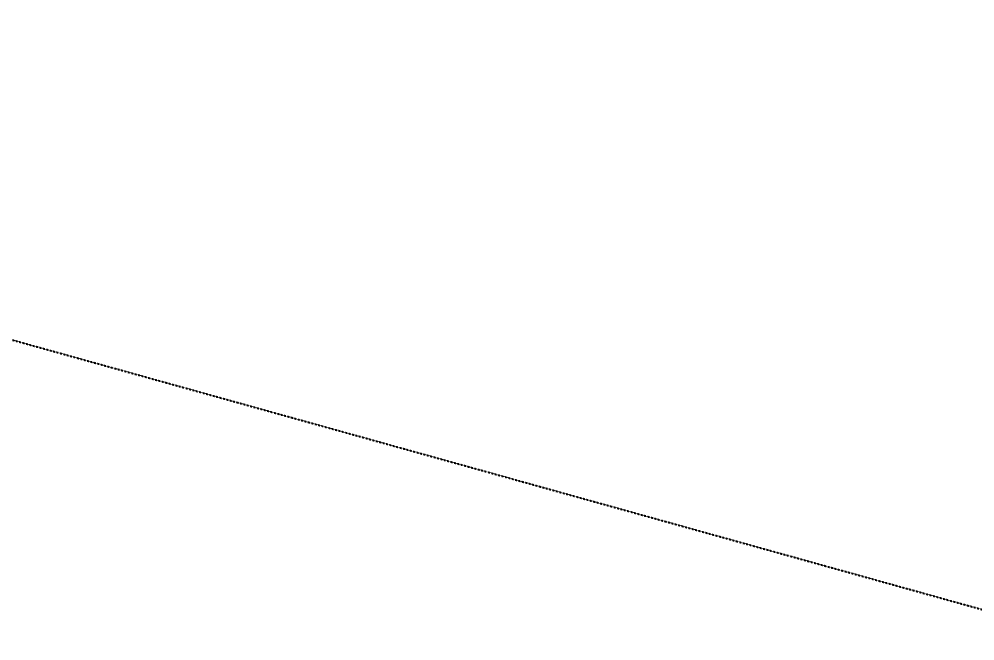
# Model space of a CAD drawing. Header units: millimetres. Extents: x 306 to 836129804, y -168137 to 818603917.
# Drawn here: x 834533861 to 834536125, y 818173770 to 818175243 of the extents above; entities that cross this region are included whole.
import ezdxf
from ezdxf.xclip import XClip

# ---------------------------------------------------------------- set-up
doc = ezdxf.new("R2010")
doc.units = ezdxf.units.MM
doc.header["$LTSCALE"] = 3
doc.header["$XCLIPFRAME"] = 0
for name, pattern in [('CENTER', [2, 1.25, -0.25, 0.25, -0.25]), ('DASHED', [0.75, 0.5, -0.25]), ('DGN Style 2', [1.94727e-06, 0, -1.94727e-06])]:
    doc.linetypes.add(name, pattern=pattern)
doc.layers.get('Defpoints').update_dxf_attribs({"color": 32})
for name, color, linetype in [('00_Xref', 7, 'Continuous'), ('22INWA-a', 6, 'CENTER'), ('_ANCILIARY HATCH', 1, 'Continuous'), ('_PARCEL BOUNDARY', 10, 'DASHED'), ('AR-ROAD_AR_BS_MI_', 251, 'Continuous')]:
    doc.layers.add(name, color=color, linetype=linetype)
doc.styles.add('Style-Arial', font='arial.ttf', dxfattribs={"width": 0.8})

# ---------------------------------------------------------------- blocks, each defined once
blk = doc.blocks.new('x-baseplan')
at = {"layer": 'AR-ROAD_AR_BS_MI_', "color": 8, "linetype": 'DGN Style 2', "flags": 128}
blk.add_lwpolyline([(834532.4903, 818174.8599), (834545.2924, 818171.3004), (834553.3968, 818169.4644)], dxfattribs=at)
blk = doc.blocks.new('PB1')
at = {"layer": '_PARCEL BOUNDARY', "ltscale": 5, "const_width": 382.5, "flags": 128}
blk.add_lwpolyline([(834493654, 817517222.1), (834495220, 817517337.4), (834492444, 817557035.4), (834498761, 817565962.4, 0.103945), (834533697, 817549820.4, 0.028149), (834560518, 817544745.4), (834570883, 817541589.4, 0.012181), (834580152, 817539059.4, 0.011817), (834589680, 817538655.4, 0.018959), (834627610, 817539489.4), (834630540, 817540418.4), (834634554, 817540697.4), (834637584, 817540183.4, 0.004979), (834647569, 817541071.4), (834660846, 817542394.4, -0.02316), (834692882.2, 817544092.4), (834848633, 817545126.4), (834853232, 817545226.4), (834857282, 817545692.4), (834861211, 817546780.4, 0.088944), (834868247, 817552295.4, 0.091283), (834872755, 817559703.4, 0.061858), (834874097, 817565165.4), (834880689, 817565564.4), (834904743, 817565941.4, 0.077341), (834909188.7, 817557307.1, 0.267473), (834920028.2, 817552489.5, 0.036377), (834937243.2, 817555572.4, 0.249423), (834949395, 817566641.4), (834966122, 817566903.4), (835091811, 817574777.4), (835119690, 817576586.4), (835121800, 817571864.4, 0.073697), (835125906, 817566838.4), (835207274, 817579502.4), (835208699, 817570346.4), (835222078, 817575222.4), (835227487, 817576187.4, 0.049054), (835256687, 817584425.4), (835337017, 817589446.4, -0.062186), (835336509.9, 817536748.8, 0.055712), (835335348.5, 817485197), (835335994, 817477945.4), (835339286, 817458795.4), (835342221, 817441416.4), (835346043, 817404387.4), (835266281, 817393086.4), (835170777, 817384907.4), (835121934, 817378609.4), (835122014, 817377733.4), (835091934, 817373836.4), (835080292, 817372113.4), (835071867, 817371247.4), (835046358, 817368019.4), (835046275, 817368216.4), (834552235, 817304559.4), (834499770, 817284511.2)], format="xyb", dxfattribs=at)

msp = doc.modelspace()

# ---------------------------------------------------------------- hatches: boundary and pattern name
at = {"layer": '_ANCILIARY HATCH'}
h = msp.add_hatch(dxfattribs=at)
h.set_pattern_fill('CORK', color=256, scale=250, angle=3.9989)
h.set_pattern_definition([(3.99890835, (0, 0), (-55.35411464, 791.8175197), []), (138.99890835, (423.6, -368.2), (-1472.9274463, -1694.3440005), [1122.5325, -1122.5325]), (138.99890835, (621.5, -354.4), (-1472.9274463, -1694.3440005), [1122.5325, -1122.5325]), (138.99890835, (819.5, -340.6), (-1472.9274463, -1694.3440005), [1122.5325, -1122.5325])])
edge = h.paths.add_edge_path()
edge.add_line((834542594.6, 818106125.7), (834540394.6, 818141938.1))
edge.add_line((834540394.6, 818141938.1), (834541062.4, 818142016))
edge.add_line((834541062.4, 818142016), (834543262.7, 818129534.3))
edge.add_line((834543262.7, 818129534.3), (834545012.8, 818104490.1))
edge.add_line((834545012.8, 818104490.1), (834531771.6, 818103564.5))
edge.add_line((834531771.6, 818103564.5), (834520996.5, 818101658.4))
edge.add_line((834520996.5, 818101658.4), (834495927.4, 818099905.9))
edge.add_line((834495927.4, 818099905.9), (834493670.9, 818132184.2))
edge.add_line((834493670.9, 818132184.2), (834495067.4, 818132283.1))
edge.add_line((834495067.4, 818132283.1), (834492304.2, 818171810))
edge.add_line((834492304.2, 818171810), (834494648.2, 818175122.3))
edge.add_arc((834558588.5, 818267563.6), 112400, 235.32894, 253.550773)
edge.add_line((834526760.7, 818159764), (834525862.9, 818155684.6))
edge.add_arc((834562809.2, 818275296.1), 125187.6, 237.56452, 252.834787, ccw=False)
edge.add_line((834495664.9, 818169638.3), (834500460.7, 818103180.2))
edge.add_line((834500460.7, 818103180.2), (834542594.6, 818106125.7))

# ---------------------------------------------------------------- linework, layer by layer
at = {"layer": '22INWA-a', "ltscale": 2, "const_width": 500, "flags": 128}
msp.add_lwpolyline([(834645623.7, 817967959.8), (834644172.2, 817967858.4), (834645623.7, 817967959.8), (834648121, 817931878), (834646732.9, 817931602.7), (834552249.9, 817919488.5), (834509653.7, 817903226.9), (834493650.5, 818132199.5), (834495221.4, 818132309.3), (834492443.4, 818172005.4), (834498761, 818180933, 0.103945), (834533697, 818164791, 0.028149), (834560518, 818159716), (834570883, 818156560, 0.012181), (834580152, 818154030, 0.011817), (834589680, 818153626, 0.018959), (834627610, 818154460), (834630540, 818155389), (834633307.5, 818155581.4), (834636813, 818105509.9), (834642798.3, 818105928.9), (834646290.3, 818056051), (834640304.3, 818055631.9), (834643398.2, 818011440.1), (834641154.3, 818011283), (834643400, 817979197.2), (834644172.2, 817967858.4)], format="xyb", close=True, dxfattribs=at)

# ---------------------------------------------------------------- block references
msp.add_blockref('PB1', (-0.6, 614971.3))
at = {"layer": '00_Xref'}
ref = msp.add_blockref('x-baseplan', (0, 0), dxfattribs=dict(at, xscale=1000, yscale=1000, zscale=1000))
XClip(ref).set_block_clipping_path([(834130.0932744878, 818214.2808966772), (834660.7980561039, 818251.3812309058), (834689.2509440434, 817844.3745563453), (834158.5461624272, 817807.2742220557)])

# ---------------------------------------------------------------- texts
at = {"layer": 'Defpoints', "ltscale": 0.5, "style": 'Style-Arial', "width": 0.8}
msp.add_text('VEHICLE ENTRANCE GANTRY', height=2500, rotation=334.7603, dxfattribs=at).set_placement((834502986.5, 818182416.3))

doc.saveas('drawing.dxf')
